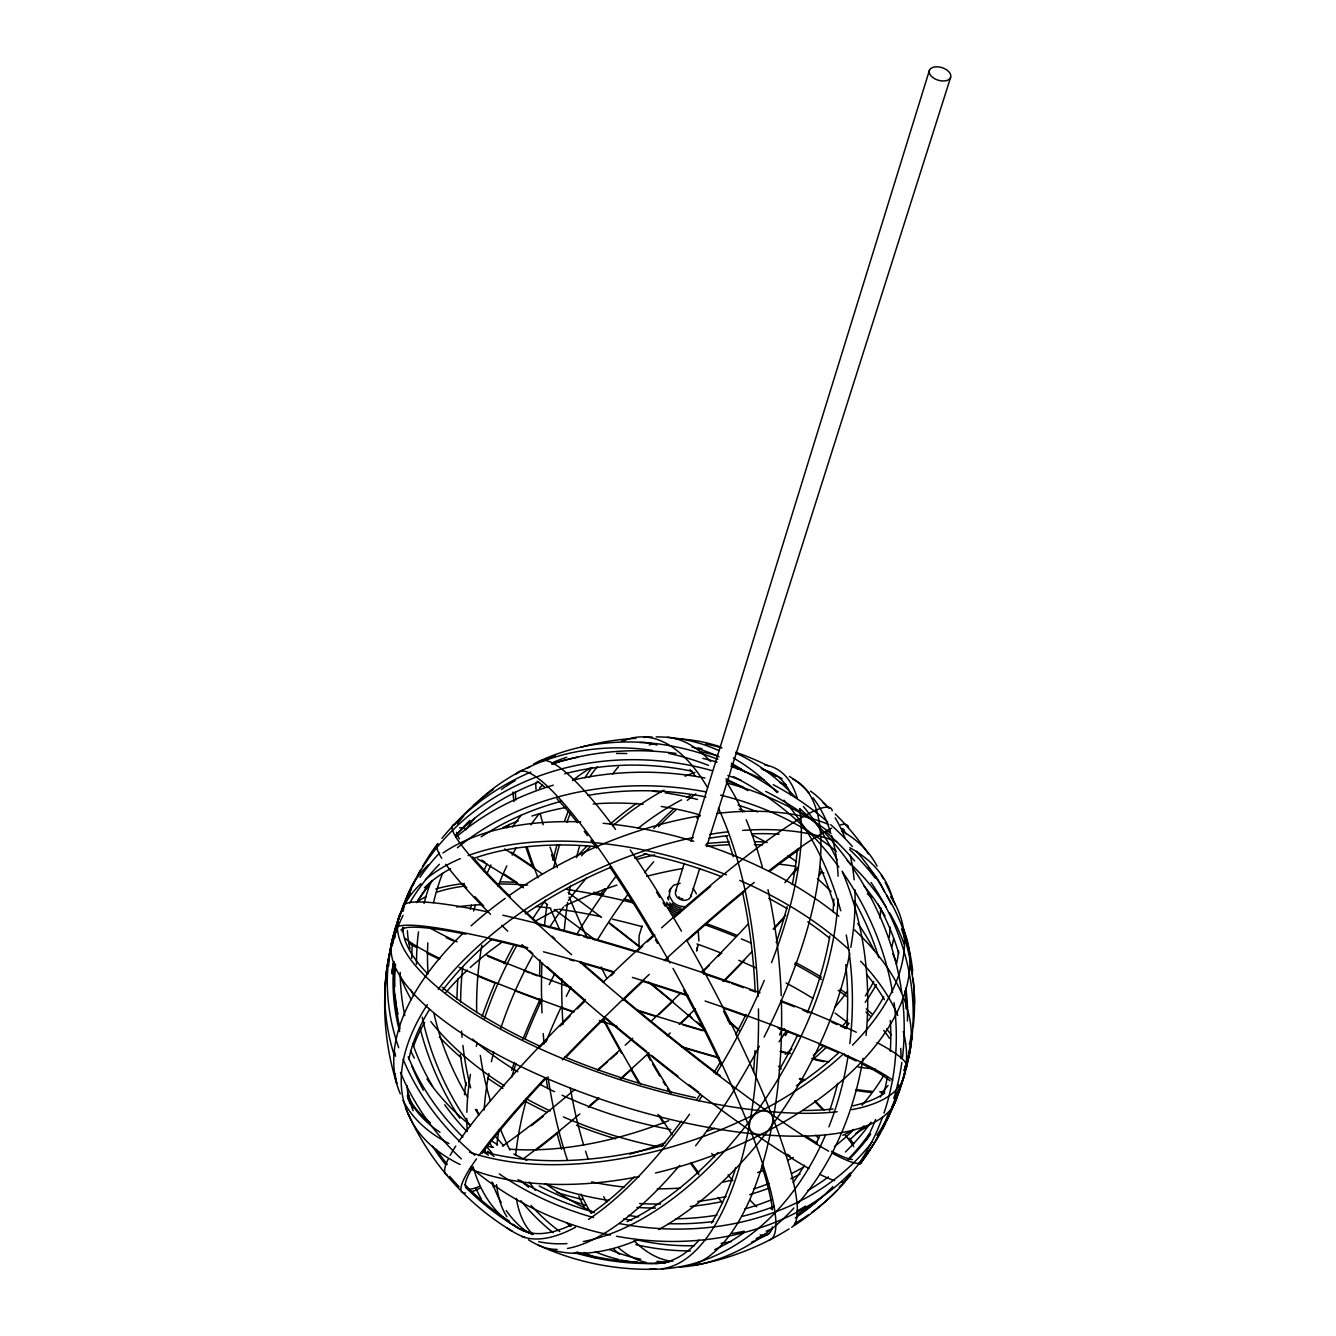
<?xml version="1.0" encoding="UTF-8"?>
<svg xmlns="http://www.w3.org/2000/svg" width="1336" height="1336" viewBox="0 0 1336 1336"><rect width="100%" height="100%" fill="white"/><g stroke="black" fill="none" stroke-linecap="round" stroke-linejoin="round"><path stroke-width="1.5" d="M783.998 1034.097L785.034 1033.346M697.509 947.057L696.59 951.048L697.993 944.97M789.209 1053.636L789.643 1052.1M675.632 891.246L684.249 863.357M691.029 841.446L929.388 70.424M690.896 896.289L699.713 868.45M706.66 846.59L950.631 77.338A11.172 6.563 17.4 0 0 936.536 66.8A11.172 6.563 17.4 0 0 932.845 77.555A11.172 6.563 17.4 0 0 950.631 77.338M784.182 1028.67L786.169 1031.058L785.568 1035.684M642.098 925.915L639.092 935.718L638.992 945.921M669.47 890.01L673.661 885.2L680.158 883.263M787.856 1030.858L786.403 1034.164M669.052 891.496L670.789 888.857M779.055 1041.83L784.082 1034.298M859.332 1163.305L844.001 1182.059A264.845 28.039 39.5 0 1 841.58 1182.193M785.685 1032.21L784.482 1034.114M779.523 1034.916L782.261 1029.204L779.957 1029.455M785.234 1034.699L784.265 1034.515M693.15 888.206L696.457 893.884M669.787 902.769L671.691 905.274A13.393 10.671 17.4 0 0 680.709 909.833M669.269 904.455L671.173 906.977A13.393 10.671 17.4 0 0 680.174 911.519M668.234 907.829L670.138 910.334A13.377 10.671 17.4 0 0 675.765 913.991M667.633 903.403L670.655 908.664A13.377 10.671 17.4 0 0 679.64 913.206M698.26 931.125L698.895 941.062M691.163 894.636A8.033 6.396 17.4 0 1 681.21 899.829A8.033 6.396 17.4 0 1 676.433 889.776M685.168 906.626A13.427 10.688 17.4 0 1 672.743 901.9L669.703 896.64A12.942 10.304 17.4 0 1 670.104 891.195M682.713 898.827A5.878 4.676 17.4 0 1 681.243 898.443M679.89 897.759A5.878 4.676 17.4 0 1 678.755 896.84M675.248 915.678A13.36 10.671 17.4 0 1 672.192 914.125M667.9 898.928A12.909 10.304 17.4 0 1 668.551 896.289M668.668 900.03A12.926 10.304 17.4 0 1 668.418 897.241M681.226 908.146A13.41 10.688 17.4 0 1 672.225 903.587M667.115 905.09A12.892 10.287 17.4 0 1 666.864 902.301M790.094 1156.007A259.167 27.421 39.5 0 1 787.038 1154.104M698.611 1092.063A259.167 27.421 39.5 0 1 689.142 1084.849M677.853 1076.131A259.167 27.421 39.5 0 1 651.55 1055.39M646.624 1051.432A259.167 27.421 39.5 0 1 604.974 1017.13M584.767 999.912A259.167 27.421 39.5 0 1 547.242 966.83M532.797 953.653A259.167 27.421 39.5 0 1 529.557 950.631M483.732 906.008A259.167 27.421 39.5 0 1 474.781 896.59M466.832 887.872A259.167 27.421 39.5 0 1 463.275 883.814M477.536 858.881A259.167 27.421 39.5 0 1 523.462 887.772M544.019 902.084A259.167 27.421 39.5 0 1 547.56 904.606M554.29 909.465A259.167 27.421 39.5 0 1 594.57 939.492M648.461 982.127A259.167 27.421 39.5 0 1 705.258 1029.872M815.745 1135.166A259.167 27.421 39.5 0 1 818.634 1138.422M834.532 1180.657A264.845 28.039 39.5 0 1 819.77 1174.294M808.948 1168.516A264.845 28.039 39.5 0 1 521.942 944.635M507.73 931.159A264.845 28.039 39.5 0 1 501.751 925.38M490.529 914.292A264.845 28.039 39.5 0 1 445.79 864.275M441.715 858.263A264.845 28.039 39.5 0 1 437.841 843.534M481.728 860.133A264.845 28.039 39.5 0 1 484.951 862.054M504.29 874.162A264.845 28.039 39.5 0 1 517.299 882.779M649.981 982.728A264.845 28.039 39.5 0 1 673.511 1002.167M688.958 1015.193A264.845 28.039 39.5 0 1 691.998 1017.782M696.674 1021.789A264.845 28.039 39.5 0 1 704.473 1028.503M861.987 1161.084A264.845 25.718 39.5 0 1 832.228 1153.152M828.654 1151.181A264.845 25.718 39.5 0 1 579.323 961.519M571.574 954.706A264.845 25.718 39.5 0 1 455.359 824.245M511.154 852.151A264.845 25.718 39.5 0 1 534.517 867.815M609.082 922.625A264.845 25.718 39.5 0 1 639.61 946.589M727.502 1019.769A264.845 25.718 39.5 0 1 738.19 1029.121M815.043 1100.78A264.845 25.718 39.5 0 1 824.395 1110.35M849.312 1138.205A264.845 25.718 39.5 0 1 853.771 1143.983M852.318 1159.548A259.184 25.167 39.5 0 1 831.627 1151.298M817.281 1143.198A259.184 25.167 39.5 0 1 804.656 1135.416M720.371 1075.881A259.184 25.167 39.5 0 1 716.864 1073.226M715.111 1071.889A259.184 25.167 39.5 0 1 624.714 999.528M604.356 982.311A259.184 25.167 39.5 0 1 580.575 961.703M554.857 938.774A259.184 25.167 39.5 0 1 552.002 936.185M539.477 924.662A259.184 25.167 39.5 0 1 524.13 910.233M510.168 896.707A259.184 25.167 39.5 0 1 472.593 856.877M459.35 838.908A259.184 25.167 39.5 0 1 456.545 832.328M459.634 827.769A259.184 25.167 39.5 0 1 465.913 828.788M504.707 848.978A259.184 25.167 39.5 0 1 542.466 874.078M568.184 892.481A259.184 25.167 39.5 0 1 601.501 917.398M610.034 923.961A259.184 25.167 39.5 0 1 639.36 946.973M729.99 1022.574A259.184 25.167 39.5 0 1 739.209 1030.657M778.437 1066.245A259.184 25.167 39.5 0 1 781.293 1068.917M814.609 1101.332A259.184 25.167 39.5 0 1 822.258 1109.214M845.354 1135.166A259.184 25.167 39.5 0 1 853.737 1146.756M898.577 950.798A259.769 140.647 -19.3 0 1 896.389 964.325M883.714 996.907A259.769 140.647 -19.3 0 1 867.765 1021.222M838.641 1052.768A259.769 140.647 -19.3 0 1 796.423 1085.734M714.676 1128.302A259.769 140.647 -19.3 0 1 707.011 1131.291M663.558 1145.403A259.769 140.647 -19.3 0 1 483.381 1151.615M439.961 1132.277A259.769 140.647 -19.3 0 1 407.213 1095.704M636.587 859.415A259.769 140.647 -19.3 0 1 654.69 854.923M707.495 846.289A259.769 140.647 -19.3 0 1 729.506 844.736M754.356 844.636A259.769 140.647 -19.3 0 1 762.522 845.003M890.594 896.707A265.446 143.754 -19.3 0 1 852.485 1045.119M843.834 1053.519A265.446 143.754 -19.3 0 1 469.571 1152.166M448.946 1143.482A265.446 143.754 -19.3 0 1 403.088 1100.447M396.825 1083.479A265.446 143.754 -19.3 0 1 395.089 1073.66M706.627 843.584A265.446 143.754 -19.3 0 1 729.172 841.88M754.423 841.613A265.446 143.754 -19.3 0 1 766.914 842.181M902.835 927.952A264.361 144.873 -19.4 0 1 655.475 1172.991M639.343 1176.482A264.361 144.873 -19.4 0 1 469.37 1168.599M460.118 1164.508A264.361 144.873 -19.4 0 1 408.148 1113.74M413.108 1110.684A258.7 141.75 -19.4 0 1 408.549 1094.652M413.592 1046.188A258.7 141.75 -19.4 0 1 424.631 1022.374M445.773 992.598A258.7 141.75 -19.4 0 1 467.383 970.12M470.255 967.498A258.7 141.75 -19.4 0 1 501.969 942.231M535.085 921.272A258.7 141.75 -19.4 0 1 557.446 909.449M564.911 905.841A258.7 141.75 -19.4 0 1 616.881 885.1M646.607 876.332A258.7 141.75 -19.4 0 1 682.612 868.534M778.12 864.091A258.7 141.75 -19.4 0 1 795.772 866.413M820.07 871.84A258.7 141.75 -19.4 0 1 823.911 872.976M867.314 893.817A258.7 141.75 -19.4 0 1 871.89 897.308M456.728 906.994A258.65 87.742 17.6 0 1 482.396 904.639M536.02 906.459A258.65 87.742 17.6 0 1 550.766 908.129M558.832 909.198A258.65 87.742 17.6 0 1 600.532 916.58M612.606 919.235A258.65 87.742 17.6 0 1 642.165 926.683M696.991 943.951A258.65 87.742 17.6 0 1 721.841 953.336M738.758 960.333A258.65 87.742 17.6 0 1 755.608 967.832M786.069 982.962A258.65 87.742 17.6 0 1 813.14 998.51M835.067 1013.122A258.65 87.742 17.6 0 1 848.544 1023.409M897.759 1090.928A264.311 89.679 17.6 0 1 616.497 1104.404A264.311 89.679 17.6 0 1 396.258 931.376M904.99 1065.978A264.845 87.725 17.6 0 1 851.767 1109.648M837.221 1111.769A264.845 87.725 17.6 0 1 542.449 1049.896A264.845 87.725 17.6 0 1 399.765 914.876M435.87 889.008A264.845 87.725 17.6 0 1 464.344 883.48M500.8 881.877A264.845 87.725 17.6 0 1 516.548 882.411M593.401 892.314A264.845 87.725 17.6 0 1 603.688 894.402M624.062 898.994A264.845 87.725 17.6 0 1 632.078 900.965M706.276 923.593A264.845 87.725 17.6 0 1 737.288 935.484M795.404 962.488A264.845 87.725 17.6 0 1 821.406 977.15M840.043 989.108A264.845 87.725 17.6 0 1 845.337 992.782M866.246 1008.93A264.845 87.725 17.6 0 1 871.857 1013.874M886.503 1028.887A264.845 87.725 17.6 0 1 891.496 1035.099M884.649 1093.098A259.167 85.821 17.6 0 1 852.936 1105.824M833.063 1108.997A259.167 85.821 17.6 0 1 802.736 1110.483M695.505 1097.674A259.167 85.821 17.6 0 1 564.877 1057.043M540.178 1046.288A259.167 85.821 17.6 0 1 442.233 987.22M427.787 973.877A259.167 85.821 17.6 0 1 402.921 927.117M417.116 902.034A259.167 85.821 17.6 0 1 426.401 896.456M436.738 892.231A259.167 85.821 17.6 0 1 462.857 886.302M499.263 883.981A259.167 85.821 17.6 0 1 527.72 885.067M566.881 889.459A259.167 85.821 17.6 0 1 634.483 903.203M705.258 924.879A259.167 85.821 17.6 0 1 735.652 936.553M741.363 938.907A259.167 85.821 17.6 0 1 750.849 942.965M794.502 964.024A259.167 85.821 17.6 0 1 821.506 979.505M838.24 990.427A259.167 85.821 17.6 0 1 847.074 996.74M865.912 1012.02A259.167 85.821 17.6 0 1 870.02 1015.794M883.68 1030.407A259.167 85.821 17.6 0 1 889.592 1038.389M833.814 899.061A260.637 144.689 -58.6 0 1 832.996 911.703M829.806 935.901A260.637 144.689 -58.6 0 1 807.361 1012.721M797.358 1035.467A260.637 144.689 -58.6 0 1 779.155 1070.069M718.05 1152.484A260.637 144.689 -58.6 0 1 627.118 1221.655M533.131 1234.247A260.637 144.689 -58.6 0 1 473.061 1166.578M467.249 1131.108A260.637 144.689 -58.6 0 1 466.815 1118.482M466.865 1112.32A260.637 144.689 -58.6 0 1 470.456 1074.344M476.284 1046.372A260.637 144.689 -58.6 0 1 477.286 1042.447M484.4 1018.7A260.637 144.689 -58.6 0 1 516.214 946.539M532.847 918.617A260.637 144.689 -58.6 0 1 545.389 900.13M581.561 855.741A260.637 144.689 -58.6 0 1 589.844 847.124M612.84 825.715A260.637 144.689 -58.6 0 1 664.009 790.194M736.887 768.634A260.637 144.689 -58.6 0 1 740.979 768.617M772.475 774.329A260.637 144.689 -58.6 0 1 782.061 778.637M789.392 776.416A266.332 147.879 -58.6 0 1 809.182 793.116M813.056 797.859A266.332 147.879 -58.6 0 1 830.441 831.944M831.61 835.768A266.332 147.879 -58.6 0 1 838.123 876.216M838.123 898.994A266.332 147.879 -58.6 0 1 583.331 1241.528M566.898 1243.599A266.332 147.879 -58.6 0 1 538.675 1241.662M524.981 1237.57A266.332 147.879 -58.6 0 1 507.363 1228.085M481.361 1199.06A266.332 147.879 -58.6 0 1 475.866 1188.205M464.477 1094.685A266.332 147.879 -58.6 0 1 465.98 1082.243M482.045 1016.696A266.332 147.879 -58.6 0 1 495.422 982.511M504.14 963.824A266.332 147.879 -58.6 0 1 513.675 945.554M577.553 855.975A266.332 147.879 -58.6 0 1 587.389 845.588M609.884 824.329A266.332 147.879 -58.6 0 1 636.671 803.27M685.034 776.199A266.332 147.879 -58.6 0 1 694.937 772.442M810.501 791.079A265.079 148.78 -58.6 0 1 827.953 807.629M835.184 817.916A265.079 148.78 -58.6 0 1 844.87 837.822M850.147 855.14A265.079 148.78 -58.6 0 1 854.172 879.806M854.856 889.626A265.079 148.78 -58.6 0 1 850.815 947.358M849.746 953.219A265.079 148.78 -58.6 0 1 658.715 1229.588M638.19 1239.708A265.079 148.78 -58.6 0 1 548.445 1249.01M542.7 1246.989A265.079 148.78 -58.6 0 1 528.421 1239.758M526.2 1231.274A259.418 145.591 -58.6 0 1 506.244 1210.566M501.134 1202.4A259.418 145.591 -58.6 0 1 492.099 1181.942M485.419 1152.667A259.418 145.591 -58.6 0 1 484.918 1148.643M484.166 1110.032A259.418 145.591 -58.6 0 1 488.892 1073.509M491.381 1061.702A259.418 145.591 -58.6 0 1 493.769 1051.95M500.766 1028.269A259.418 145.591 -58.6 0 1 532.279 956.309M549.413 927.585A259.418 145.591 -58.6 0 1 563.558 906.96M568.451 900.364A259.418 145.591 -58.6 0 1 586.521 877.986M638.04 828.32A259.418 145.591 -58.6 0 1 681.527 799.88M686.938 797.158A259.418 145.591 -58.6 0 1 690.528 795.454M780.274 782.913A259.418 145.591 -58.6 0 1 786.019 784.666M722.592 1202.868A259.885 42.051 61.7 0 1 718.033 1197.507M698.811 1172.975A259.885 42.051 61.7 0 1 691.23 1162.57M672.142 1134.782A259.885 42.051 61.7 0 1 659.633 1115.476M640.395 1084.197A259.885 42.051 61.7 0 1 603.722 1019.168M559.467 929.221A259.885 42.051 61.7 0 1 550.666 909.081M537.99 877.752A259.885 42.051 61.7 0 1 527.069 846.907M515.863 799.997A259.885 42.051 61.7 0 1 515.445 791.663M537.055 781.209A259.885 42.051 61.7 0 1 544.437 786.854M556.878 798.728A259.885 42.051 61.7 0 1 577.536 822.709M584.25 831.309A259.885 42.051 61.7 0 1 587.539 835.668M590.913 840.194A259.885 42.051 61.7 0 1 596.658 848.11M609.734 866.864A259.885 42.051 61.7 0 1 653.488 936.436M655.508 939.893A259.885 42.051 61.7 0 1 657.546 943.383M683.681 990.277A259.885 42.051 61.7 0 1 720.922 1064.525M761.72 1165.426A259.885 42.051 61.7 0 1 772.492 1209.815M772.358 1226.999A259.885 42.051 61.7 0 1 760.201 1234.798M698.728 1174.645A265.58 42.986 61.7 0 1 690.979 1163.94M663.491 1123.108A265.58 42.986 61.7 0 1 657.947 1114.374M638.959 1083.296A265.58 42.986 61.7 0 1 630.592 1069.034M621.541 1053.202A265.58 42.986 61.7 0 1 603.805 1020.921M533.481 868.65A265.58 42.986 61.7 0 1 526.134 847.859M514.043 801.65A265.58 42.986 61.7 0 1 512.957 792.048M517.399 772.676A265.58 42.986 61.7 0 1 669.987 962.989M673.01 968.4A265.58 42.986 61.7 0 1 769.336 1240.042M669.536 1091.98A265.012 45.107 61.6 0 1 667.415 1088.539M665.295 1085.082A265.012 45.107 61.6 0 1 663.174 1081.592M659.984 1076.332A265.012 45.107 61.6 0 1 652.603 1063.924M650.515 1060.367A265.012 45.107 61.6 0 1 647.409 1055.023M553.572 860.284A265.012 45.107 61.6 0 1 551.551 854.723M538.224 761.921A265.012 45.107 61.6 0 1 615.545 829.372M630.174 849.896A265.012 45.107 61.6 0 1 681.46 931.175M686.52 939.96A265.012 45.107 61.6 0 1 791.714 1227.266M756.694 1206.759A259.351 44.138 61.6 0 1 749.646 1199.745M732.896 1180.79A259.351 44.138 61.6 0 1 728.087 1174.862M714.309 1156.909A259.351 44.138 61.6 0 1 711.754 1153.436M671.19 1093.015A259.351 44.138 61.6 0 1 647.659 1053.853M606.594 977.935A259.351 44.138 61.6 0 1 601.116 966.98M587.155 937.839A259.351 44.138 61.6 0 1 569.136 897.074M557.379 867.498A259.351 44.138 61.6 0 1 550.065 847.024M543.151 824.73A259.351 44.138 61.6 0 1 540.278 813.741M536.037 789.509A259.351 44.138 61.6 0 1 535.753 782.645M656.527 892.197A259.351 44.138 61.6 0 1 659.784 897.408M663.057 902.685A259.351 44.138 61.6 0 1 665.228 906.242M702.302 970.637A259.351 44.138 61.6 0 1 704.272 974.278M723.594 1011.268A259.351 44.138 61.6 0 1 730.124 1024.411M646.056 1262.42A260.57 106.897 88.2 0 1 618.601 1247.857M590.863 1213.021A260.57 106.897 88.2 0 1 580.976 1194.133M567.549 1160.433A260.57 106.897 88.2 0 1 547.994 1076.783M544.086 1044A260.57 106.897 88.2 0 1 543.218 1033.613M542.015 1012.905A260.57 106.897 88.2 0 1 541.915 962.872M544.537 925.18A260.57 106.897 88.2 0 1 547.009 904.773M553.688 867.749A260.57 106.897 88.2 0 1 559.6 844.552M566.831 822.442A260.57 106.897 88.2 0 1 570.489 813.023M589.376 777.235A260.57 106.897 88.2 0 1 597.426 766.73M639.66 742.549A260.57 106.897 88.2 0 1 656.894 745.07M689.994 769.536A260.57 106.897 88.2 0 1 695.054 775.865M726.3 835.885A260.57 106.897 88.2 0 1 733.297 856.727M742.616 892.615A260.57 106.897 88.2 0 1 755.141 990.978M754.99 1050.597A260.57 106.897 88.2 0 1 753.554 1071.789M735.702 1167.814A260.57 106.897 88.2 0 1 711.504 1223.108M699.012 1240.125A260.57 106.897 88.2 0 1 655.458 1263.422M758.447 1008.88A266.248 109.251 88.2 0 1 650.048 1268.816M619.654 1254.42A266.248 109.251 88.2 0 1 613.658 1248.993M584.366 1207.493A266.248 109.251 88.2 0 1 578.772 1196.004M561.521 1149.311A266.248 109.251 88.2 0 1 557.145 1133.429M547.76 1088.59A266.248 109.251 88.2 0 1 546.19 1078.519M539.727 1003.119A266.248 109.251 88.2 0 1 539.644 998.977M539.594 976.249A266.248 109.251 88.2 0 1 540.045 959.966M553.071 860.267A266.248 109.251 88.2 0 1 556.945 845.053M564.627 820.788A266.248 109.251 88.2 0 1 568.318 811.069M584.951 777.769A266.248 109.251 88.2 0 1 591.815 767.766M623.712 740.728A266.248 109.251 88.2 0 1 707.529 787.522M718.384 808.196A266.248 109.251 88.2 0 1 758.113 996.506M667.399 737.305A265.213 110.688 88.2 0 1 710.668 761.537M726.25 781.694A265.213 110.688 88.2 0 1 742.716 811.921M746.139 819.703A265.213 110.688 88.2 0 1 762.322 866.947M767.966 889.709A265.213 110.688 88.2 0 1 781.226 995.687M781.36 999.779A265.213 110.688 88.2 0 1 691.347 1265.342M669.703 1260.984A259.551 108.316 88.2 0 1 634.032 1240.71M606.711 1202.367A259.551 108.316 88.2 0 1 603.738 1196.622M588.191 1159.114A259.551 108.316 88.2 0 1 585.552 1151.164M583.665 1145.102A259.551 108.316 88.2 0 1 570.305 1087.871M562.94 1024.528A259.551 108.316 88.2 0 1 561.755 978.787M564.193 930.975A259.551 108.316 88.2 0 1 567.6 902.418M568.869 894.285A259.551 108.316 88.2 0 1 570.322 885.935M576.451 857.645A259.551 108.316 88.2 0 1 579.54 846.239M612.523 774.145A259.551 108.316 88.2 0 1 618.384 766.864M649.229 744.97A259.551 108.316 88.2 0 1 653.17 743.885M884.666 1091.679A259.151 25.417 17.7 0 1 879.756 1091.746M872.074 1091.362A259.151 25.417 17.7 0 1 856.192 1089.508M805.324 1079.738A259.151 25.417 17.7 0 1 799.73 1078.453M719.419 1057.661A259.151 25.417 17.7 0 1 681.61 1046.656M616.931 1026.332A259.151 25.417 17.7 0 1 599.38 1020.487M574.146 1011.853A259.151 25.417 17.7 0 1 459.083 967.381M439.978 958.58A259.151 25.417 17.7 0 1 405.042 938.256M400.934 930.04A259.151 25.417 17.7 0 1 465.897 934.198M490.061 939.342A259.151 25.417 17.7 0 1 526.818 948.209M569.837 959.716A259.151 25.417 17.7 0 1 573.912 960.868M580.041 962.588A259.151 25.417 17.7 0 1 613.007 972.224M642.566 981.292A259.151 25.417 17.7 0 1 687.639 995.838M723.962 1008.246A259.151 25.417 17.7 0 1 745.922 1016.061M778.103 1028.019A259.151 25.417 17.7 0 1 799.412 1036.352M818.968 1044.334A259.151 25.417 17.7 0 1 838.073 1052.584M844.435 1055.457A259.151 25.417 17.7 0 1 856.176 1060.984M861.503 1063.623A259.151 25.417 17.7 0 1 889.993 1080.841M871.189 1092.497A264.829 25.968 17.7 0 1 855.925 1090.443M803.07 1079.872A264.829 25.968 17.7 0 1 799.312 1078.987M718.15 1057.811A264.829 25.968 17.7 0 1 684.299 1047.942M606.377 1023.309A264.829 25.968 17.7 0 1 600.415 1021.322M572.994 1011.953A264.829 25.968 17.7 0 1 561.137 1007.778M541.765 1000.814A264.829 25.968 17.7 0 1 514.978 990.828M495.506 983.263A264.829 25.968 17.7 0 1 477.336 975.898M438.976 959.048A264.829 25.968 17.7 0 1 427.069 953.219M415.78 947.191A264.829 25.968 17.7 0 1 409.551 943.517M395.573 931.827A264.829 25.968 17.7 0 1 527.787 947.675M543.468 951.783A264.829 25.968 17.7 0 1 614.209 971.89M632.379 977.418A264.829 25.968 17.7 0 1 687.706 995.153M705.107 1001.015A264.829 25.968 17.7 0 1 892.815 1080.256M897.441 1084.314A264.829 25.968 17.7 0 1 898.026 1091.679M823.861 1061.686A264.344 28.19 17.7 0 1 815.027 1059.815M788.24 1053.653A264.344 28.19 17.7 0 1 780.157 1051.666M702.652 1030.691A264.344 28.19 17.7 0 1 682.846 1024.812M654.807 1016.178A264.344 28.19 17.7 0 1 638.925 1011.118M537.339 975.831A264.344 28.19 17.7 0 1 531.878 973.76M529.858 972.992A264.344 28.19 17.7 0 1 523.846 970.688M506.244 963.774A264.344 28.19 17.7 0 1 487.857 956.259M453.088 940.911A264.344 28.19 17.7 0 1 446.191 937.605M403.221 909.382A264.344 28.19 17.7 0 1 486.488 911.653M502.804 915.21A264.344 28.19 17.7 0 1 759.984 992.798M781.36 1000.831A264.344 28.19 17.7 0 1 856.326 1032.227M877.017 1042.531A264.344 28.19 17.7 0 1 904.773 1068.917M875.063 1068.984A258.683 27.588 17.7 0 1 858.23 1067.03M828.854 1061.936A258.683 27.588 17.7 0 1 811.82 1058.396M790.578 1053.57A258.683 27.588 17.7 0 1 780.374 1051.098M705.525 1030.991A258.683 27.588 17.7 0 1 637.272 1010.066M570.873 987.538A258.683 27.588 17.7 0 1 486.053 954.756M457.146 941.88A258.683 27.588 17.7 0 1 429.557 927.702M537.039 924.262A258.683 27.588 17.7 0 1 579.54 935.484M583.732 936.653A258.683 27.588 17.7 0 1 590.044 938.44M592.165 939.024A258.683 27.588 17.7 0 1 634.75 951.566M703.27 973.593A258.683 27.588 17.7 0 1 729.857 982.762M731.71 983.413A258.683 27.588 17.7 0 1 743.718 987.688M749.663 989.842A258.683 27.588 17.7 0 1 755.558 991.997M782.078 1001.967A258.683 27.588 17.7 0 1 794.486 1006.81M802.836 1010.133A258.683 27.588 17.7 0 1 808.948 1012.621M831.86 1022.257A258.683 27.588 17.7 0 1 837.121 1024.578M840.511 1026.081A258.683 27.588 17.7 0 1 845.404 1028.303M907.562 1056.041A264.812 217.3 17.4 0 1 876.95 1135.182M872.174 1141.762A264.812 217.3 17.4 0 1 619.587 1223.609M593.551 1217.547A264.812 217.3 17.4 0 1 499.28 1173.91M474.781 1155.256A264.812 217.3 17.4 0 1 403.105 1059.164M398.712 1047.708A264.812 217.3 17.4 0 1 405.61 902.685M739.209 809.182A264.812 217.3 17.4 0 1 744.837 811.553M892.732 953.687A264.812 217.3 17.4 0 1 895.738 961.185M904.639 991.095A264.812 217.3 17.4 0 1 907.478 1007.361M897.04 1092.43A263.075 216.749 17.4 0 1 858.747 1163.823M850.297 1172.975A263.075 216.749 17.4 0 1 616.514 1236.251M610.318 1235.048A263.075 216.749 17.4 0 1 470.556 1167.163M461.354 1158.913A263.075 216.749 17.4 0 1 400.499 1072.407M394.254 1055.256A263.075 216.749 17.4 0 1 386.572 970.654M387.173 966.579A263.075 216.749 17.4 0 1 395.289 934.916M870.705 1134.097A259.167 212.658 17.4 0 1 848.878 1159.498M828.454 1176.899A259.167 212.658 17.4 0 1 807.679 1190.56M772.058 1207.276A259.167 212.658 17.4 0 1 742.181 1216.328M713.624 1221.505A259.167 212.658 17.4 0 1 668.367 1223.659M631.577 1220.319A259.167 212.658 17.4 0 1 623.444 1218.966M593.234 1212.003A259.167 212.658 17.4 0 1 518.017 1179.621M462.891 1137.07A259.167 212.658 17.4 0 1 408.215 1056.793M399.698 1031.676A259.167 212.658 17.4 0 1 394.204 961.586M653.104 791.246A259.167 212.658 17.4 0 1 661.17 792.248M665.211 792.832A259.167 212.658 17.4 0 1 697.475 799.479M391.982 973.059A257.464 212.123 17.4 0 1 393.602 962.738M417.5 901.7A257.464 212.123 17.4 0 1 430.693 883.296M502.737 827.635A257.464 212.123 17.4 0 1 518.218 820.939M531.928 816.029A257.464 212.123 17.4 0 1 566.33 807.428M593.201 803.971A257.464 212.123 17.4 0 1 643.084 804.272M661.253 806.46A257.464 212.123 17.4 0 1 699.229 814.676M752.469 835.134A257.464 212.123 17.4 0 1 766.764 842.665M788.04 855.808A257.464 212.123 17.4 0 1 796.573 861.82M817.398 878.587A257.464 212.123 17.4 0 1 831.126 891.613M857.795 923.443A257.464 212.123 17.4 0 1 874.262 950.347M735.702 752.251A265.797 264.561 -71.8 0 1 768.183 765.895M823.059 802.685A265.797 264.561 -71.8 0 1 829.255 808.263M835.25 813.991A265.797 264.561 -71.8 0 1 868.35 853.821M881.359 875.113A265.797 264.561 -71.8 0 1 883.313 878.754M885.217 882.411A265.797 264.561 -71.8 0 1 895.471 905.223M903.587 929.021A265.797 264.561 -71.8 0 1 910.05 956.96M913.69 989.425A265.797 264.561 -71.8 0 1 913.724 1015.794M911.686 1038.139A265.797 264.561 -71.8 0 1 886.887 1120.152M885.05 1123.843A265.797 264.561 -71.8 0 1 882.194 1129.321M880.224 1132.911A265.797 264.561 -71.8 0 1 860.1 1163.773M837.154 1190.309A265.797 264.561 -71.8 0 1 794.252 1225.563M789.025 1228.92A265.797 264.561 -71.8 0 1 693.334 1265.493M656.193 1269.2A265.797 264.561 -71.8 0 1 543.552 1247.473M512.272 1231.291A265.797 264.561 -71.8 0 1 405.91 1108.596M396.642 1083.329A265.797 264.561 -71.8 0 1 385.803 979.806M386.204 975.731A265.797 264.561 -71.8 0 1 386.688 971.656M388.141 961.469A265.797 264.561 -71.8 0 1 414.344 882.061M428.722 857.462A265.797 264.561 -71.8 0 1 438.058 844.202M453.639 825.297A265.797 264.561 -71.8 0 1 493.201 789.543M526.801 768.484A265.797 264.561 -71.8 0 1 530.459 766.597M541.648 761.236A265.797 264.561 -71.8 0 1 555.108 755.625M580.876 747.191A265.797 264.561 -71.8 0 1 636.003 738.324M705.942 743.935A265.797 264.561 -71.8 0 1 722.008 747.96M761.203 768.584A260.153 258.95 -71.8 0 1 776.099 776.299M842.498 829.589A260.153 258.95 -71.8 0 1 846.49 834.165M821.456 1197.407A260.153 258.95 -71.8 0 1 795.254 1217.981M768.567 1234.03A260.153 258.95 -71.8 0 1 751.717 1242.096M664.977 1263.004A260.153 258.95 -71.8 0 1 574.363 1252.583M519.036 1228.552A260.153 258.95 -71.8 0 1 466.347 1188.005M445.74 1164.775A260.153 258.95 -71.8 0 1 432.363 1146.071M410.152 1103.887A260.153 258.95 -71.8 0 1 407.831 1098.092M395.573 1056.225A260.153 258.95 -71.8 0 1 394.788 1052.183M392.099 973.827A260.153 258.95 -71.8 0 1 393.519 963.557M553.304 762.255A260.153 258.95 -71.8 0 1 566.731 757.261M697.86 747.893A260.153 258.95 -71.8 0 1 701.985 748.694M459.1 1186.836A263.543 262.29 -71.9 0 1 449.581 1176.281M780.14 782.345A257.948 256.729 -71.9 0 1 785.418 785.551M905.624 990.126A257.948 256.729 -71.9 0 1 905.942 1008.429M808.697 1206.057A257.948 256.729 -71.9 0 1 797.124 1214.791M765.461 1234.013A257.948 256.729 -71.9 0 1 756.226 1238.522M672.876 1261.134A257.948 256.729 -71.9 0 1 658.381 1262.102M637.79 1262.069A257.948 256.729 -71.9 0 1 576.735 1252.032M532.63 1234.564A257.948 256.729 -71.9 0 1 521.691 1228.669M509.417 1221.188A257.948 256.729 -71.9 0 1 464.794 1184.498M447.259 1164.408A257.948 256.729 -71.9 0 1 436.287 1149.327M413.575 1107.861A257.948 256.729 -71.9 0 1 407.497 1092.481M393.619 979.188A257.948 256.729 -71.9 0 1 395.456 964.926M455.91 835.184A257.948 256.729 -71.9 0 1 469.888 820.354M701.283 751.867A257.948 256.729 -71.9 0 1 717.432 755.742M842.866 1135.316A259.217 140.146 17.8 0 0 854.021 1129.421A259.167 206.429 3.5 0 1 834.499 1146.455M657.112 1146.538A259.217 140.146 17.8 0 1 563.391 1116.929M550.248 1110.967A259.217 140.146 17.8 0 1 525.799 1098.476M504.423 1085.817A259.217 140.146 17.8 0 1 430.827 1021.572M413.809 995.687A259.217 140.146 17.8 0 1 410.97 990.043M424.38 887.822A259.217 140.146 17.8 0 1 450.566 868.684M473.979 858.33A259.217 140.146 17.8 0 1 596.691 846.657M643.902 853.721A259.217 140.146 17.8 0 1 721.657 876.75M768.684 898.293A259.217 140.146 17.8 0 1 787.071 908.63M807.779 921.89A259.217 140.146 17.8 0 1 829.539 938.139M866.463 974.211A259.217 140.146 17.8 0 1 884.365 999.662M900.698 1048.393A259.217 140.146 17.8 0 1 900.915 1058.479M903.303 1031.626A264.879 143.219 17.8 0 1 895.27 1097.073M870.554 1123.877A264.879 143.219 17.8 0 1 855.708 1133.462M615.579 1138.773A264.879 143.219 17.8 0 1 576.517 1125.229M546.407 1112.12A264.879 143.219 17.8 0 1 524.163 1100.714M502.971 1088.272A264.879 143.219 17.8 0 1 487.657 1078.135M461.505 1057.978A264.879 143.219 17.8 0 1 439.327 1036.903M411.254 999.645A264.879 143.219 17.8 0 1 400.332 975.881M394.738 937.822A264.879 143.219 17.8 0 1 420.857 883.714M425.382 879.622A264.879 143.219 17.8 0 1 460.319 858.647M468.051 855.608A264.879 143.219 17.8 0 1 726.433 874.83M739.793 880.407A264.879 143.219 17.8 0 1 849.245 949.929M860.651 961.202A264.879 143.219 17.8 0 1 897.759 1015.494M403.138 911.269A263.426 143.954 17.8 0 1 428.405 864.776M443.001 852.969A263.426 143.954 17.8 0 1 580.692 821.857M603.154 823.293A263.426 143.954 17.8 0 1 693.751 841.296M705.458 845.02A263.426 143.954 17.8 0 1 838.824 916.145M854.589 929.939A263.426 143.954 17.8 0 1 903.771 1070.52M888.006 1085.517A257.798 140.864 17.8 0 1 881.159 1093.098M670.839 1129.555A257.798 140.864 17.8 0 1 562.005 1095.186M554.557 1091.696A257.798 140.864 17.8 0 1 539.527 1084.114M517.817 1071.773A257.798 140.864 17.8 0 1 472.426 1039.041M410.085 948.944A257.798 140.864 17.8 0 1 407.396 930.641M869.402 1133.73A259.017 229.976 18 0 1 848.059 1159.264M423.328 1090.143A259.017 229.976 18 0 1 411.672 1065.794M400.015 1028.904A259.017 229.976 18 0 1 395.155 994.802M394.805 986.82A259.017 229.976 18 0 1 395.489 964.041M455.793 835.117A259.017 229.976 18 0 1 538.809 782.011M564.761 773.761A259.017 229.976 18 0 1 692.499 771.34M726.233 780.625A259.017 229.976 18 0 1 743.634 787.188M877.785 903.821A259.017 229.976 18 0 1 898.794 953.653M905.892 988.072A259.017 229.976 18 0 1 907.411 1021.021M871.055 882.495A264.645 234.969 18 0 1 891.914 1106.642M392.266 945.554A264.645 234.969 18 0 1 392.984 941.513M393.786 937.488A264.645 234.969 18 0 1 400.216 913.907M401.551 910.016A264.645 234.969 18 0 1 712.255 770.672M727.819 775.515A264.645 234.969 18 0 1 741.28 780.458M765.695 791.396A264.645 234.969 18 0 1 804.389 814.793M825.615 831.593A264.645 234.969 18 0 1 854.639 860.985M407.012 900.13A262.507 233.483 18 0 1 411.505 888.674M413.158 884.9A262.507 233.483 18 0 1 415.78 879.288M417.617 875.614A262.507 233.483 18 0 1 420.506 870.153M422.527 866.563A262.507 233.483 18 0 1 436.955 844.703M441.949 838.323A262.507 233.483 18 0 1 530.843 772.024M551.851 764.092A262.507 233.483 18 0 1 676.016 753.42M702.836 758.397A262.507 233.483 18 0 1 717.031 762.088M730.909 766.446A262.507 233.483 18 0 1 763.891 779.973M773.243 784.7A262.507 233.483 18 0 1 827.719 822.041M830.792 824.763A262.507 233.483 18 0 1 852.401 846.506M856.476 851.199A262.507 233.483 18 0 1 891.179 904.255M901.516 928.887A262.507 233.483 18 0 1 912.538 974.178M913.056 978.253A262.507 233.483 18 0 1 913.223 1026.85M911.837 1037.07A262.507 233.483 18 0 1 908.58 1053.219M871.055 1122.157A256.929 228.506 18 0 1 845.438 1151.949M771.557 1199.745A256.929 228.506 18 0 1 744.82 1208.913M716.931 1215.142A256.929 228.506 18 0 1 675.933 1218.799M638.675 1216.845A256.929 228.506 18 0 1 628.337 1215.409M585.552 1205.306A256.929 228.506 18 0 1 539.193 1185.95M494.036 1156.475A256.929 228.506 18 0 1 487.657 1151.198M466.882 1131.525A256.929 228.506 18 0 1 444.754 1104.822M432.563 1086.252A256.929 228.506 18 0 1 412.574 1043.433M404.808 1015.577A256.929 228.506 18 0 1 400.199 972.324M515.98 774.078A263.075 226.068 52 0 1 522.894 769.82M533.715 763.925A263.075 226.068 52 0 1 717.883 759.299M731.326 764.96A263.075 226.068 52 0 1 778.187 791.881M799.663 808.631A263.075 226.068 52 0 1 850.882 865.027M853.203 868.4A263.075 226.068 52 0 1 901.75 992.665M902.501 998.66A263.075 226.068 52 0 1 902.351 1058.429M901.817 1062.487A263.075 226.068 52 0 1 893.801 1098.409M888.373 1113.873A263.075 226.068 52 0 1 860.05 1164.057M850.731 1175.296A263.075 226.068 52 0 1 839.259 1187.086M808.597 1214.708A265.146 227.32 52.1 0 1 794.653 1223.576M690.445 1250.897A265.146 227.32 52.1 0 1 635.903 1244.651M459.784 1118.249A265.146 227.32 52.1 0 1 419.938 1027.685M411.722 958.33A265.146 227.32 52.1 0 1 412.34 944.151M457.296 823.878A265.146 227.32 52.1 0 1 463.742 816.079M473.478 805.675A265.146 227.32 52.1 0 1 652.553 750.414M668.902 753.404A265.146 227.32 52.1 0 1 708.497 765.394M733.464 776.617A265.146 227.32 52.1 0 1 838.858 866.997M842.482 872.057A265.146 227.32 52.1 0 1 892.582 992.615M894.085 1002.718A265.146 227.32 52.1 0 1 883.981 1113.105M882.612 1116.996A265.146 227.32 52.1 0 1 858.63 1164.073M844.97 1181.859A265.146 227.32 52.1 0 1 811.971 1212.303M805.575 1206.057A257.481 221.242 52 0 1 796.64 1211.334M744.185 1231.191A257.481 221.242 52 0 1 732.044 1233.529M594.386 1212.737A257.481 221.242 52 0 1 546.875 1184.581M503.672 1145.754A257.481 221.242 52 0 1 495.422 1136.318M478.873 1114.692A257.481 221.242 52 0 1 475.365 1109.531M467.65 1097.307A257.481 221.242 52 0 1 434 1013.606M428.088 973.61A257.481 221.242 52 0 1 427.837 942.882M433.532 902.652A257.481 221.242 52 0 1 442.55 873.377M465.83 829.773A257.481 221.242 52 0 1 474.547 818.333M771.807 1228.853A259.518 222.477 52.1 0 1 766.213 1231.191M731.159 1241.595A259.518 222.477 52.1 0 1 721.173 1243.348M694.436 1245.686A259.518 222.477 52.1 0 1 637.088 1239.891M528.522 1187.136A259.518 222.477 52.1 0 1 520.389 1180.473M492.199 1153.068A259.518 222.477 52.1 0 1 486.822 1146.939M470.456 1125.981A259.518 222.477 52.1 0 1 422.226 1017.197M416.498 964.392A259.518 222.477 52.1 0 1 418.502 931.843M424.013 903.453A259.518 222.477 52.1 0 1 430.843 881.91M501.451 789.459A259.518 222.477 52.1 0 1 515.111 780.675M552.219 763.908A259.518 222.477 52.1 0 1 577.636 757.278M616.497 753.42A259.518 222.477 52.1 0 1 626.734 753.571M725.966 778.855A259.518 222.477 52.1 0 1 747.809 790.645M854.389 900.865A259.518 222.477 52.1 0 1 878.771 957.678M890.31 1020.453A259.518 222.477 52.1 0 1 890.327 1051.382M887.254 1077.484A259.518 222.477 52.1 0 1 883.831 1093.549M875.614 1119.451A259.518 222.477 52.1 0 1 866.363 1139.925M832.812 1186.652A259.518 222.477 52.1 0 1 798.928 1214.374M764.008 770.02A260.637 94.088 -60.9 0 1 791.33 795.354M797.258 849.295A260.637 94.088 -60.9 0 1 792.298 884.549M787.171 906.543A260.637 94.088 -60.9 0 1 776.199 942.498M745.972 1014.458A260.637 94.088 -60.9 0 1 735.618 1034.732M720.455 1061.836A260.637 94.088 -60.9 0 1 713.942 1072.708M700.298 1094.117A260.637 94.088 -60.9 0 1 696.808 1099.328M681.443 1121.071A260.637 94.088 -60.9 0 1 661.537 1146.522M634.049 1176.966A260.637 94.088 -60.9 0 1 591.564 1213.071M571.725 1224.695A260.637 94.088 -60.9 0 1 513.341 1224.31M506.912 1216.695A260.637 94.088 -60.9 0 1 496.541 1184.581M496.858 1145.169A260.637 94.088 -60.9 0 1 499.013 1129.505M511.538 1077.467A260.637 94.088 -60.9 0 1 516.08 1063.406M525.382 1038.005A260.637 94.088 -60.9 0 1 542.015 999.428M549.213 984.532A260.637 94.088 -60.9 0 1 554.891 973.41M577.252 933.563A260.637 94.088 -60.9 0 1 606.444 889.175M607.68 887.455A260.637 94.088 -60.9 0 1 616.48 875.548M658.381 826.667A260.637 94.088 -60.9 0 1 675.899 809.967M687.288 800.364A260.637 94.088 -60.9 0 1 695.755 793.868M764.676 764.827A266.348 96.159 -60.9 0 1 797.225 798.227M799.563 808.614A266.348 96.159 -60.9 0 1 771.523 962.638M764.275 980.44A266.348 96.159 -60.9 0 1 715.896 1074.211M702.352 1095.537A266.348 96.159 -60.9 0 1 698.878 1100.73M689.493 1114.291A266.348 96.159 -60.9 0 1 588.525 1219.401M575.515 1227.233A266.348 96.159 -60.9 0 1 521.825 1236.401M493.335 1187.103A266.348 96.159 -60.9 0 1 492.984 1183.278M511.721 1070.286A266.348 96.159 -60.9 0 1 514.393 1062.354M522.894 1039.324A266.348 96.159 -60.9 0 1 540.111 999.395M599.897 895.387A266.348 96.159 -60.9 0 1 604.59 888.707M653.772 828.404A266.348 96.159 -60.9 0 1 673.895 808.664M792.782 779.055A265.547 97.879 -61 0 1 764.058 1037.137M759.316 1046.288A265.547 97.879 -61 0 1 695.605 1145.787M679.657 1165.426A265.547 97.879 -61 0 1 567.533 1248.442M557.145 1249.41A265.547 97.879 -61 0 1 538.224 1245.035M532.83 1234.18A259.852 95.758 -61 0 1 516.347 1198.325M515.729 1155.072A259.852 95.758 -61 0 1 526.518 1099.194M545.856 1042.147A259.852 95.758 -61 0 1 560.953 1007.461M566.297 996.355A259.852 95.758 -61 0 1 570.94 987.087M597.259 940.11A259.852 95.758 -61 0 1 627.987 894.252M644.587 872.692A259.852 95.758 -61 0 1 653.671 861.77M696.741 818.1A259.852 95.758 -61 0 1 700.147 815.21M675.816 738.825A264.411 197.394 -89.2 0 1 720.755 747.008M736.169 753.22A264.411 197.394 -89.2 0 1 795.254 797.141M803.387 806.46A264.411 197.394 -89.2 0 1 837.054 859.866M842.148 871.172A264.411 197.394 -89.2 0 1 866.045 1035.467M863.056 1058.312A264.411 197.394 -89.2 0 1 797.926 1203.536M793.885 1208.045A264.411 197.394 -89.2 0 1 679.991 1267.129M656.143 736.904A266.181 197.745 -89.2 0 1 718.868 750.582M733.364 757.98A266.181 197.745 -89.2 0 1 777.084 792.615M783.998 800.214A266.181 197.745 -89.2 0 1 840.728 910.785M846.256 934.983A266.181 197.745 -89.2 0 1 849.83 1043.55M848.126 1055.757A266.181 197.745 -89.2 0 1 828.888 1126.849M825.731 1134.514A266.181 197.745 -89.2 0 1 661.971 1268.966M595.255 1257.66A266.181 197.745 -89.2 0 1 584.016 1252.517M553.104 1232.677A266.181 197.745 -89.2 0 1 520.873 1200.697M466.097 1085.617A266.181 197.745 -89.2 0 1 460.302 1054.688M456.929 999.245A266.181 197.745 -89.2 0 1 457.864 978.837M470.222 909.198A266.181 197.745 -89.2 0 1 471.408 905.14M483.582 871.54A266.181 197.745 -89.2 0 1 486.955 863.975M506.945 827.836A266.181 197.745 -89.2 0 1 509.233 824.412M539.393 788.156A266.181 197.745 -89.2 0 1 542.416 785.251M621.474 741.079A266.181 197.745 -89.2 0 1 625.482 740.177M643.835 737.439A266.181 197.745 -89.2 0 1 652.035 736.971M669.252 1261.819A258.783 193.169 -89.2 0 1 656.928 1261.368M640.746 1259.18A258.783 193.169 -89.2 0 1 609.383 1249.477M571.023 1226.481A258.783 193.169 -89.2 0 1 566.314 1222.657M535.369 1190.326A258.783 193.169 -89.2 0 1 529.206 1182.026M509.985 1150.146A258.783 193.169 -89.2 0 1 500.699 1129.955M490.395 1100.947A258.783 193.169 -89.2 0 1 480.309 1055.407M476.701 1012.588A258.783 193.169 -89.2 0 1 481.862 945.187M498.077 886.369A258.783 193.169 -89.2 0 1 506.828 865.862M512.189 855.123A258.783 193.169 -89.2 0 1 516.214 847.725M530.793 824.846A258.783 193.169 -89.2 0 1 539.427 813.507M572.443 780.591A258.783 193.169 -89.2 0 1 590.545 767.933M691.965 747.041A260.52 193.503 -89.2 0 1 719.002 756.777M731.41 763.223A260.52 193.503 -89.2 0 1 745.237 772.058M820.003 866.797A260.52 193.503 -89.2 0 1 834.265 905.591M845.788 964.609A260.52 193.503 -89.2 0 1 846.523 1028.67M837.655 1083.396A260.52 193.503 -89.2 0 1 829.522 1110.934M819.519 1136.251A260.52 193.503 -89.2 0 1 816.029 1143.733M804.472 1165.176A260.52 193.503 -89.2 0 1 793.05 1182.661M773.878 1206.158A260.52 193.503 -89.2 0 1 771.189 1208.996M744.486 1232.243A260.52 193.503 -89.2 0 1 714.743 1249.628M665.662 1262.854A260.52 193.503 -89.2 0 1 620.789 1259.948M618.818 1259.497A260.52 193.503 -89.2 0 1 595.288 1251.815M559.767 1231.508A260.52 193.503 -89.2 0 1 531.01 1205.423M492.116 1147.39A260.52 193.503 -89.2 0 1 489.51 1141.896M478.756 1115.226A260.52 193.503 -89.2 0 1 476.785 1109.348M470.606 1087.855A260.52 193.503 -89.2 0 1 462.907 1045.453M462.072 1037.304A260.52 193.503 -89.2 0 1 461.555 1031.175M460.603 1002.134A260.52 193.503 -89.2 0 1 462.673 967.164M473.662 911.018A260.52 193.503 -89.2 0 1 475.432 905.073M486.772 874.128A260.52 193.503 -89.2 0 1 490.93 864.893M512.573 827.017A260.52 193.503 -89.2 0 1 521.073 815.377M797.275 867.498A259.885 30.31 -43.5 0 1 784.85 882.662M747.926 924.262A259.885 30.31 -43.5 0 1 702.435 971.489M680.659 993.015A259.885 30.31 -43.5 0 1 650.916 1021.439M632.713 1038.322A259.885 30.31 -43.5 0 1 625.164 1045.22M619.169 1050.647A259.885 30.31 -43.5 0 1 597.493 1069.919M574.764 1089.491A259.885 30.31 -43.5 0 1 502.386 1146.171M539.761 1047.307A259.885 30.31 -43.5 0 1 546.908 1039.792M560.151 1026.115A259.885 30.31 -43.5 0 1 570.088 1016.011M577.185 1008.88A259.885 30.31 -43.5 0 1 584.433 1001.666M611.103 975.731A259.885 30.31 -43.5 0 1 614.076 972.892M636.671 951.666A259.885 30.31 -43.5 0 1 642.75 946.055M647.309 941.863A259.885 30.31 -43.5 0 1 654.874 934.983M674.58 917.364A259.885 30.31 -43.5 0 1 710.668 886.369M797.174 869.018A265.563 30.979 -43.5 0 1 793.166 873.911M721.006 953.453A265.563 30.979 -43.5 0 1 718.1 956.426M709.349 965.327A265.563 30.979 -43.5 0 1 703.621 971.088M672.359 1001.8A265.563 30.979 -43.5 0 1 658.949 1014.608M617.149 1053.236A265.563 30.979 -43.5 0 1 610.836 1058.897M607.663 1061.702A265.563 30.979 -43.5 0 1 598.177 1070.086M543.268 1116.295A265.563 30.979 -43.5 0 1 531.327 1125.73M447.109 1174.962A265.563 30.979 -43.5 0 1 448.078 1159.381M450.132 1155.423A265.563 30.979 -43.5 0 1 455.76 1146.054M458.599 1141.796A265.563 30.979 -43.5 0 1 585.352 999.629M603.054 982.361A265.563 30.979 -43.5 0 1 654.089 934.615M661.57 927.852A265.563 30.979 -43.5 0 1 832.228 810.785M784.098 917.915A265.947 28.757 -43.5 0 1 774.028 928.988M744.536 960.25A265.947 28.757 -43.5 0 1 724.212 981.008M690.178 1014.592A265.947 28.757 -43.5 0 1 681.11 1023.309M631.945 1069.084A265.947 28.757 -43.5 0 1 620.889 1079.004M598.962 1098.326A265.947 28.757 -43.5 0 1 588.308 1107.511M559.817 1131.325A265.947 28.757 -43.5 0 1 535.92 1150.296M480.125 1188.071A265.947 28.757 -43.5 0 1 471.641 1191.762M465.529 1193.031A265.947 28.757 -43.5 0 1 476.535 1158.813M478.722 1155.774A265.947 28.757 -43.5 0 1 544.988 1078.185M562.289 1059.949A265.947 28.757 -43.5 0 1 649.246 974.395M664.376 960.367A265.947 28.757 -43.5 0 1 754.222 882.411M768.885 870.771A265.947 28.757 -43.5 0 1 831.627 828.203M840.611 824.796A265.947 28.757 -43.5 0 1 848.544 827.602M821.206 872.775A260.253 28.14 -43.5 0 1 818.901 875.748M785.685 915.16A260.253 28.14 -43.5 0 1 773.193 928.988M752.085 951.583A260.253 28.14 -43.5 0 1 722.926 981.559M695.488 1008.73A260.253 28.14 -43.5 0 1 679.189 1024.445M670.238 1032.945A260.253 28.14 -43.5 0 1 667.232 1035.784M649.045 1052.751A260.253 28.14 -43.5 0 1 620.088 1079.02M598.611 1097.891A260.253 28.14 -43.5 0 1 589.677 1105.573M579.874 1113.89A260.253 28.14 -43.5 0 1 523.762 1158.462M479.457 1186.385A260.253 28.14 -43.5 0 1 470.907 1189.023M469.654 1189.09A260.253 28.14 -43.5 0 1 472.309 1167.998M482.079 1153.419A260.253 28.14 -43.5 0 1 546.274 1078.018M565.98 1057.26A260.253 28.14 -43.5 0 1 605.108 1017.748M622.91 1000.397A260.253 28.14 -43.5 0 1 643.852 980.457M665.094 960.701A260.253 28.14 -43.5 0 1 668.134 957.929M687.539 940.36A260.253 28.14 -43.5 0 1 745.638 890.511M770.488 870.721A260.253 28.14 -43.5 0 1 798.878 849.813M842.231 828.57A260.253 28.14 -43.5 0 1 844.536 831.426M388.592 966.229A262.841 210.103 3.6 0 1 409.952 893.5M419.888 877.368A262.841 210.103 3.6 0 1 439.544 853.003M456.094 837.171A262.841 210.103 3.6 0 1 553.304 785.167M573.378 779.94A262.841 210.103 3.6 0 1 704.94 778.003M727.034 783.03A262.841 210.103 3.6 0 1 831.042 833.58M849.612 849.512A262.841 210.103 3.6 0 1 875.28 878.253M886.636 895.087A262.841 210.103 3.6 0 1 912.688 971.122M912.254 1030.557A264.795 210.921 3.5 0 1 909.332 1044.435M863.941 1125.881A264.795 210.921 3.5 0 1 849.395 1140.126M800.064 1174.127A264.795 210.921 3.5 0 1 790.795 1178.786M769.553 1187.904A264.795 210.921 3.5 0 1 749.713 1194.668M721.473 1201.749A264.795 210.921 3.5 0 1 690.328 1206.441M655.492 1208.078A264.795 210.921 3.5 0 1 636.938 1207.443M582.129 1199.427A264.795 210.921 3.5 0 1 556.561 1192.313M385.352 986.686A264.795 210.921 3.5 0 1 403.054 915.327M409.734 902.902A264.795 210.921 3.5 0 1 439.377 864.292M457.396 847.759A264.795 210.921 3.5 0 1 706.343 791.981M720.555 795.104A264.795 210.921 3.5 0 1 836.286 851.282M847.158 860.651A264.795 210.921 3.5 0 1 886.369 907.478M889.475 912.655A264.795 210.921 3.5 0 1 904.105 944.001M910.4 965.644A264.795 210.921 3.5 0 1 914.525 1004.071M907.361 1003.035A257.247 205.61 3.6 0 1 906.71 1009.214M883.881 1075.213A257.247 205.61 3.6 0 1 861.987 1105.173M793.333 1157.477A257.247 205.61 3.6 0 1 787.906 1160.182M763.39 1170.536A257.247 205.61 3.6 0 1 757.579 1172.591M732.429 1179.972A257.247 205.61 3.6 0 1 722.492 1182.226M680.007 1188.088A257.247 205.61 3.6 0 1 657.279 1188.84M624.296 1187.053A257.247 205.61 3.6 0 1 591.664 1181.892M526.785 1160.399A257.247 205.61 3.6 0 1 513.809 1153.987M497.627 1144.735A257.247 205.61 3.6 0 1 490.546 1140.209M470.389 1125.446A257.247 205.61 3.6 0 1 426.986 1079.02M414.31 1058.145A257.247 205.61 3.6 0 1 410.636 1050.747M398.028 1014.258A257.247 205.61 3.6 0 1 393.903 972.975M882.478 1093.516A259.167 206.429 3.5 0 1 880.274 1096.973M804.038 1166.862A259.167 206.429 3.5 0 1 791.58 1173.509M769.035 1183.496A259.167 206.429 3.5 0 1 753.471 1189.057M726.066 1196.538A259.167 206.429 3.5 0 1 697.659 1201.482M660.552 1204.02A259.167 206.429 3.5 0 1 639.66 1203.552M608.748 1200.396A259.167 206.429 3.5 0 1 544.954 1183.846M488.442 1155.222A259.167 206.429 3.5 0 1 483.198 1151.682M392.183 971.205A259.167 206.429 3.5 0 1 393.385 963.206M402.119 931.693A259.167 206.429 3.5 0 1 403.639 927.885M416.498 902.602A259.167 206.429 3.5 0 1 432.263 880.491M481.21 836.837A259.167 206.429 3.5 0 1 561.521 801.216M587.64 795.454A259.167 206.429 3.5 0 1 705.909 796.957M738.14 805.14A259.167 206.429 3.5 0 1 757.679 811.971M863.657 885.551A259.167 206.429 3.5 0 1 885.033 916.062M400.299 1093.817A264.211 141.215 -25.6 0 1 463.341 933.046M471.074 925.865A264.211 141.215 -25.6 0 1 505.225 898.343M508.582 895.938A264.211 141.215 -25.6 0 1 700.381 815.762M716.914 813.44A264.211 141.215 -25.6 0 1 828.854 824.546M841.647 830.808A264.211 141.215 -25.6 0 1 877.067 866.162M893.584 938.957A265.58 140.363 -25.6 0 1 891.78 947.124M876.316 984.599A265.58 140.363 -25.6 0 1 865.227 1002.301M848.995 1023.359A265.58 140.363 -25.6 0 1 844.803 1028.169M826.149 1047.507A265.58 140.363 -25.6 0 1 812.605 1059.832M410.419 1118.449A265.58 140.363 -25.6 0 1 427.37 1004.572M438.191 989.241A265.58 140.363 -25.6 0 1 693.25 837.522M709.867 834.365A265.58 140.363 -25.6 0 1 728.521 831.727M742.666 830.407A265.58 140.363 -25.6 0 1 836.737 841.747M849.779 847.759A265.58 140.363 -25.6 0 1 893.183 900.982M880.725 907.745A258.566 138.176 -25.6 0 1 879.923 917.982M847.341 991.496A258.566 138.176 -25.6 0 1 834.75 1007.361M791.864 1049.01A258.566 138.176 -25.6 0 1 785.267 1054.321M668.735 1120.687A258.566 138.176 -25.6 0 1 509.567 1149.144M493.485 1147.323A258.566 138.176 -25.6 0 1 487.273 1146.288M430.326 1122.758A258.566 138.176 -25.6 0 1 409.217 1098.877M890.227 927.217A259.919 137.357 -25.6 0 1 889.158 937.488M873.777 981.492A259.919 137.357 -25.6 0 1 865.344 995.904M847.742 1019.919A259.919 137.357 -25.6 0 1 842.381 1026.232M823.894 1045.637A259.919 137.357 -25.6 0 1 813.357 1055.407M665.178 1142.764A259.919 137.357 -25.6 0 1 629.74 1154.154M409.701 1101.348A259.919 137.357 -25.6 0 1 406.996 1085.667M408.833 1059.364A259.919 137.357 -25.6 0 1 429.658 1009.181M442.7 990.193A259.919 137.357 -25.6 0 1 491.264 939.759M525.265 913.857A259.919 137.357 -25.6 0 1 611.604 866.93M634.516 858.013A259.919 137.357 -25.6 0 1 646.54 853.871M709.082 838.273A259.919 137.357 -25.6 0 1 727.886 835.635M751.968 833.831A259.919 137.357 -25.6 0 1 779.139 834.215M868.099 867.732A259.919 137.357 -25.6 0 1 884.449 891.847"/></g></svg>
